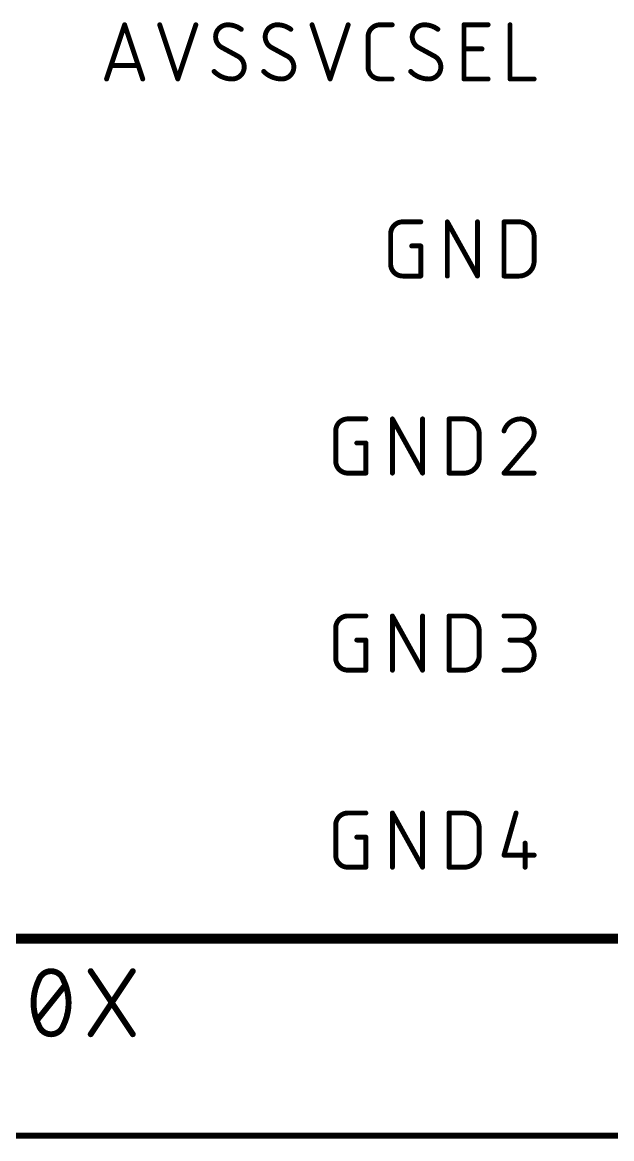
# Model space of a CAD drawing. Extents: x -114 to 51, y -5 to 50.
# Drawn here: x 14.9 to 30.08, y -5.16 to 23.62 of the extents above; entities that cross this region are included whole.
import ezdxf

# ---------------------------------------------------------------- set-up
doc = ezdxf.new("R2010")
doc.units = 0
for name, color, linetype in [('91', 122, 'CONTINUOUS'), ('94', 12, 'CONTINUOUS'), ('95', 251, 'CONTINUOUS'), ('96', 251, 'CONTINUOUS')]:
    doc.layers.add(name, color=color, linetype=linetype)

msp = doc.modelspace()

# ---------------------------------------------------------------- linework, layer by layer
at = {"layer": '91', "const_width": 0.1524}
msp.add_lwpolyline([(-7.62, -5.08), (40.64, -5.08)], dxfattribs=at)
at = {"layer": '94', "const_width": 0.254}
msp.add_lwpolyline([(33.02, 0), (0, 0)], dxfattribs=at)
at = {"layer": '95', "const_width": 0.127}
for points in [[(17.0664, 22.1615), (17.5321, 23.5585)], [(17.5321, 23.5585), (17.9978, 22.1615)], [(18.4353, 23.5585), (18.901, 22.1615)], [(18.901, 22.1615), (19.3666, 23.5585)], [(22.3593, 23.5585), (22.825, 22.1615)], [(22.825, 22.1615), (23.2907, 23.5585)], [(24.1122, 23.5585), (24.4227, 23.5585)], [(26.2725, 22.1615), (26.2725, 23.5585)], [(26.2725, 23.5585), (26.8934, 23.5585)], [(27.4588, 23.5585), (27.4588, 22.1615)], [(23.8018, 22.4719), (23.8018, 23.2481)], [(20.457, 22.7436), (20.0301, 22.9764)], [(21.7346, 22.7436), (21.3077, 22.9764)], [(25.5218, 22.7436), (25.0949, 22.9764)], [(26.2725, 22.9376), (26.7381, 22.9376)], [(17.8814, 22.5108), (17.1829, 22.5108)], [(24.4227, 22.1615), (24.1122, 22.1615)], [(26.8934, 22.1615), (26.2725, 22.1615)], [(27.4588, 22.1615), (28.0797, 22.1615)], [(24.6938, 18.4785), (25.1595, 18.4785)], [(25.8435, 17.0815), (25.8435, 18.4785)], [(25.8435, 18.4785), (26.6196, 17.0815)], [(26.6196, 17.0815), (26.6196, 18.4785)], [(27.3036, 17.0815), (27.3036, 18.4785)], [(27.3036, 18.4785), (27.6916, 18.4785)], [(24.3834, 17.3919), (24.3834, 18.1681)], [(28.0797, 18.0904), (28.0797, 17.4696)], [(24.9266, 17.8576), (25.1595, 17.8576)], [(25.1595, 17.8576), (25.1595, 17.0815)], [(25.1595, 17.0815), (24.6938, 17.0815)], [(27.6916, 17.0815), (27.3036, 17.0815)], [(23.2793, 13.3985), (23.745, 13.3985)], [(24.429, 12.0015), (24.429, 13.3985)], [(24.429, 13.3985), (25.2051, 12.0015)], [(25.2051, 12.0015), (25.2051, 13.3985)], [(25.8891, 12.0015), (25.8891, 13.3985)], [(25.8891, 13.3985), (26.2772, 13.3985)], [(22.9689, 12.3119), (22.9689, 13.0881)], [(26.6652, 13.0104), (26.6652, 12.3896)], [(23.5122, 12.7776), (23.745, 12.7776)], [(23.745, 12.7776), (23.745, 12.0015)], [(27.9633, 12.7776), (27.3036, 12.0015)], [(23.745, 12.0015), (23.2793, 12.0015)], [(26.2772, 12.0015), (25.8891, 12.0015)], [(27.3036, 12.0015), (28.0797, 12.0015)], [(23.2793, 8.3185), (23.745, 8.3185)], [(24.429, 6.9215), (24.429, 8.3185)], [(24.429, 8.3185), (25.2051, 6.9215)], [(25.2051, 6.9215), (25.2051, 8.3185)], [(25.8891, 6.9215), (25.8891, 8.3185)], [(25.8891, 8.3185), (26.2772, 8.3185)], [(27.3036, 8.3185), (27.7693, 8.3185)], [(22.9689, 7.2319), (22.9689, 8.0081)], [(26.6652, 7.9304), (26.6652, 7.3096)], [(23.5122, 7.6976), (23.745, 7.6976)], [(23.745, 7.6976), (23.745, 6.9215)], [(27.7693, 7.6976), (27.4588, 7.6976)], [(23.745, 6.9215), (23.2793, 6.9215)], [(26.2772, 6.9215), (25.8891, 6.9215)], [(27.3036, 6.9215), (27.6916, 6.9215)], [(23.2793, 3.2385), (23.745, 3.2385)], [(24.429, 1.8415), (24.429, 3.2385)], [(24.429, 3.2385), (25.2051, 1.8415)], [(25.2051, 1.8415), (25.2051, 3.2385)], [(25.8891, 1.8415), (25.8891, 3.2385)], [(25.8891, 3.2385), (26.2772, 3.2385)], [(27.614, 3.2385), (27.3036, 2.1519)], [(22.9689, 2.1519), (22.9689, 2.9281)], [(26.6652, 2.8504), (26.6652, 2.2296)], [(23.5122, 2.6176), (23.745, 2.6176)], [(23.745, 2.6176), (23.745, 1.8415)], [(27.8469, 2.4624), (27.8469, 1.8415)], [(27.3036, 2.1519), (28.0797, 2.1519)], [(23.745, 1.8415), (23.2793, 1.8415)], [(26.2772, 1.8415), (25.8891, 1.8415)]]:
    msp.add_lwpolyline(points, dxfattribs=at)
at = {"layer": '95'}
for points, const_width in [([(17.5622, 23.5685, 1), (17.502, 23.5485)], 0.0635), ([(17.5622, 23.5485, 1), (17.502, 23.5685)], 0.0635), ([(18.4654, 23.5685, 1), (18.4052, 23.5485)], 0.0635), ([(19.3967, 23.5485, 1), (19.3365, 23.5685)], 0.0635), ([(20.1854, 23.5585, 0.4142), (19.8749, 23.2481)], 0.127), ([(20.5346, 23.4421, 0.1623), (20.1854, 23.5585)], 0.127), ([(20.1854, 23.5902, 1), (20.1854, 23.5268)], 0.0635), ([(20.1854, 23.5267, 1), (20.1854, 23.5902)], 0.0635), ([(21.463, 23.5585, 0.4142), (21.1525, 23.2481)], 0.127), ([(21.8122, 23.4421, 0.1623), (21.463, 23.5585)], 0.127), ([(21.463, 23.5902, 1), (21.463, 23.5268)], 0.0635), ([(21.463, 23.5267, 1), (21.463, 23.5902)], 0.0635), ([(22.3894, 23.5685, 1), (22.3292, 23.5485)], 0.0635), ([(23.3208, 23.5485, 1), (23.2605, 23.5685)], 0.0635), ([(24.1122, 23.5585, 0.4142), (23.8018, 23.2481)], 0.127), ([(24.1122, 23.5903, 1), (24.1122, 23.5268)], 0.0635), ([(24.1122, 23.5268, 1), (24.1122, 23.5902)], 0.0635), ([(24.4227, 23.5268, 1), (24.4227, 23.5903)], 0.0635), ([(25.2501, 23.5585, 0.4142), (24.9397, 23.2481)], 0.127), ([(25.5994, 23.4421, 0.1623), (25.2501, 23.5585)], 0.127), ([(25.2501, 23.5902, 1), (25.2501, 23.5268)], 0.0635), ([(25.2501, 23.5267, 1), (25.2501, 23.5902)], 0.0635), ([(26.3042, 23.5585, 1), (26.2407, 23.5585)], 0.0635), ([(26.2725, 23.5903, 1), (26.2725, 23.5268)], 0.0635), ([(26.8934, 23.5268, 1), (26.8934, 23.5903)], 0.0635), ([(27.4906, 23.5585, 1), (27.4271, 23.5585)], 0.0635), ([(19.8749, 23.2481, 0.2656), (20.0301, 22.9764)], 0.127), ([(19.9067, 23.2481, 1), (19.8432, 23.2481)], 0.0635), ([(20.5156, 23.4167, 1), (20.5537, 23.4675)], 0.0635), ([(21.1525, 23.2481, 0.2656), (21.3077, 22.9764)], 0.127), ([(21.1843, 23.2481, 1), (21.1208, 23.2481)], 0.0635), ([(21.7932, 23.4167, 1), (21.8313, 23.4675)], 0.0635), ([(23.8335, 23.2481, 1), (23.77, 23.2481)], 0.0635), ([(24.9397, 23.2481, 0.2656), (25.0949, 22.9764)], 0.127), ([(24.9714, 23.2481, 1), (24.9079, 23.2481)], 0.0635), ([(25.5803, 23.4167, 1), (25.6184, 23.4675)], 0.0635), ([(19.8432, 23.2481, 1), (19.9067, 23.2481)], 0.0635), ([(20.0453, 23.0043, 1), (20.0149, 22.9485)], 0.0635), ([(20.014, 22.9491, 1), (20.0463, 23.0038)], 0.0635), ([(21.1208, 23.2481, 1), (21.1843, 23.2481)], 0.0635), ([(21.3229, 23.0043, 1), (21.2925, 22.9485)], 0.0635), ([(21.2916, 22.9491, 1), (21.3239, 23.0038)], 0.0635), ([(23.77, 23.2481, 1), (23.8335, 23.2481)], 0.0635), ([(24.9079, 23.2481, 1), (24.9714, 23.2481)], 0.0635), ([(25.1101, 23.0043, 1), (25.0797, 22.9485)], 0.0635), ([(25.0788, 22.9491, 1), (25.111, 23.0038)], 0.0635), ([(20.6122, 22.4719, 0.2656), (20.457, 22.7436)], 0.127), ([(20.4731, 22.7709, 1), (20.4409, 22.7162)], 0.0635), ([(20.4418, 22.7157, 1), (20.4722, 22.7715)], 0.0635), ([(21.8898, 22.4719, 0.2656), (21.7346, 22.7436)], 0.127), ([(21.7507, 22.7709, 1), (21.7185, 22.7162)], 0.0635), ([(21.7194, 22.7157, 1), (21.7498, 22.7715)], 0.0635), ([(25.5379, 22.7709, 1), (25.5056, 22.7162)], 0.0635), ([(25.677, 22.4719, 0.2656), (25.5218, 22.7436)], 0.127), ([(25.5066, 22.7157, 1), (25.537, 22.7715)], 0.0635), ([(26.2725, 22.9694, 1), (26.2725, 22.9059)], 0.0635), ([(26.7381, 22.9059, 1), (26.7381, 22.9694)], 0.0635), ([(17.1829, 22.5425, 1), (17.1829, 22.479)], 0.0635), ([(17.8814, 22.479, 1), (17.8814, 22.5425)], 0.0635), ([(20.3018, 22.1615, 0.4142), (20.6122, 22.4719)], 0.127), ([(20.644, 22.4719, 1), (20.5805, 22.4719)], 0.0635), ([(20.5805, 22.4719, 1), (20.644, 22.4719)], 0.0635), ([(21.5794, 22.1615, 0.4142), (21.8898, 22.4719)], 0.127), ([(21.9216, 22.4719, 1), (21.8581, 22.4719)], 0.0635), ([(21.8581, 22.4719, 1), (21.9216, 22.4719)], 0.0635), ([(23.8335, 22.4719, 1), (23.77, 22.4719)], 0.0635), ([(23.77, 22.4719, 1), (23.8335, 22.4719)], 0.0635), ([(23.8018, 22.4719, 0.4142), (24.1122, 22.1615)], 0.127), ([(25.3665, 22.1615, 0.4142), (25.677, 22.4719)], 0.127), ([(25.7087, 22.4719, 1), (25.6452, 22.4719)], 0.0635), ([(25.6452, 22.4719, 1), (25.7087, 22.4719)], 0.0635), ([(17.0363, 22.1715, 1), (17.0966, 22.1515)], 0.0635), ([(17.9676, 22.1515, 1), (18.0279, 22.1715)], 0.0635), ([(18.8708, 22.1715, 1), (18.9311, 22.1515)], 0.0635), ([(18.8708, 22.1515, 1), (18.9311, 22.1715)], 0.0635), ([(19.8361, 22.3555, 0.2), (20.3018, 22.1615)], 0.127), ([(19.8587, 22.3779, 1), (19.8136, 22.3332)], 0.0635), ([(20.3018, 22.1932, 1), (20.3018, 22.1298)], 0.0635), ([(20.3018, 22.1298, 1), (20.3018, 22.1932)], 0.0635), ([(21.1137, 22.3555, 0.2), (21.5794, 22.1615)], 0.127), ([(21.1363, 22.3779, 1), (21.0912, 22.3332)], 0.0635), ([(21.5794, 22.1932, 1), (21.5794, 22.1298)], 0.0635), ([(21.5794, 22.1298, 1), (21.5794, 22.1932)], 0.0635), ([(22.7949, 22.1715, 1), (22.8551, 22.1515)], 0.0635), ([(22.7949, 22.1515, 1), (22.8551, 22.1715)], 0.0635), ([(24.1122, 22.1932, 1), (24.1122, 22.1298)], 0.0635), ([(24.1122, 22.1298, 1), (24.1122, 22.1932)], 0.0635), ([(24.4227, 22.1298, 1), (24.4227, 22.1932)], 0.0635), ([(24.9009, 22.3555, 0.2), (25.3665, 22.1615)], 0.127), ([(24.9234, 22.3779, 1), (24.8783, 22.3332)], 0.0635), ([(25.3665, 22.1932, 1), (25.3665, 22.1298)], 0.0635), ([(25.3665, 22.1298, 1), (25.3665, 22.1932)], 0.0635), ([(26.2407, 22.1615, 1), (26.3042, 22.1615)], 0.0635), ([(26.2725, 22.1932, 1), (26.2725, 22.1298)], 0.0635), ([(26.8934, 22.1298, 1), (26.8934, 22.1932)], 0.0635), ([(27.4271, 22.1615, 1), (27.4906, 22.1615)], 0.0635), ([(27.4588, 22.1932, 1), (27.4588, 22.1298)], 0.0635), ([(28.0797, 22.1298, 1), (28.0797, 22.1932)], 0.0635), ([(24.6938, 18.4785, 0.4142), (24.3834, 18.1681)], 0.127), ([(24.6938, 18.5102, 1), (24.6938, 18.4468)], 0.0635), ([(24.6938, 18.4468, 1), (24.6938, 18.5102)], 0.0635), ([(25.1595, 18.4468, 1), (25.1595, 18.5102)], 0.0635), ([(25.8752, 18.4785, 1), (25.8117, 18.4785)], 0.0635), ([(25.8712, 18.4939, 1), (25.8157, 18.4631)], 0.0635), ([(26.6513, 18.4785, 1), (26.5878, 18.4785)], 0.0635), ([(27.3353, 18.4785, 1), (27.2718, 18.4785)], 0.0635), ([(27.3036, 18.5102, 1), (27.3036, 18.4468)], 0.0635), ([(28.0797, 18.0904, 0.4142), (27.6916, 18.4785)], 0.127), ([(27.6916, 18.5102, 1), (27.6916, 18.4468)], 0.0635), ([(27.6916, 18.4468, 1), (27.6916, 18.5102)], 0.0635), ([(24.4151, 18.1681, 1), (24.3516, 18.1681)], 0.0635), ([(24.3516, 18.1681, 1), (24.4151, 18.1681)], 0.0635), ([(28.1115, 18.0904, 1), (28.048, 18.0904)], 0.0635), ([(24.9266, 17.8894, 1), (24.9266, 17.8259)], 0.0635), ([(25.1912, 17.8576, 1), (25.1277, 17.8576)], 0.0635), ([(25.1595, 17.8259, 1), (25.1595, 17.8894)], 0.0635), ([(28.048, 18.0904, 1), (28.1115, 18.0904)], 0.0635), ([(24.3834, 17.3919, 0.4142), (24.6938, 17.0815)], 0.127), ([(24.4151, 17.3919, 1), (24.3516, 17.3919)], 0.0635), ([(24.3516, 17.3919, 1), (24.4151, 17.3919)], 0.0635), ([(27.6916, 17.0815, 0.4142), (28.0797, 17.4696)], 0.127), ([(28.1115, 17.4696, 1), (28.048, 17.4696)], 0.0635), ([(28.048, 17.4696, 1), (28.1115, 17.4696)], 0.0635), ([(24.6938, 17.1133, 1), (24.6938, 17.0498)], 0.0635), ([(24.6938, 17.0498, 1), (24.6938, 17.1133)], 0.0635), ([(25.1277, 17.0815, 1), (25.1912, 17.0815)], 0.0635), ([(25.1595, 17.0498, 1), (25.1595, 17.1133)], 0.0635), ([(25.8117, 17.0815, 1), (25.8752, 17.0815)], 0.0635), ([(26.5878, 17.0815, 1), (26.6513, 17.0815)], 0.0635), ([(26.5918, 17.0661, 1), (26.6473, 17.0969)], 0.0635), ([(27.3036, 17.1133, 1), (27.3036, 17.0498)], 0.0635), ([(27.2718, 17.0815, 1), (27.3353, 17.0815)], 0.0635), ([(27.6916, 17.1132, 1), (27.6916, 17.0498)], 0.0635), ([(27.6916, 17.0498, 1), (27.6916, 17.1133)], 0.0635), ([(23.2793, 13.3985, 0.4142), (22.9689, 13.0881)], 0.127), ([(23.2793, 13.4303, 1), (23.2793, 13.3667)], 0.0635), ([(23.2793, 13.3668, 1), (23.2793, 13.4302)], 0.0635), ([(23.745, 13.3667, 1), (23.745, 13.4303)], 0.0635), ([(24.4568, 13.4139, 1), (24.4012, 13.3831)], 0.0635), ([(24.4608, 13.3985, 1), (24.3973, 13.3985)], 0.0635), ([(25.2369, 13.3985, 1), (25.1734, 13.3985)], 0.0635), ([(25.8891, 13.4303, 1), (25.8891, 13.3667)], 0.0635), ([(25.9209, 13.3985, 1), (25.8574, 13.3985)], 0.0635), ([(26.2772, 13.4303, 1), (26.2772, 13.3667)], 0.0635), ([(26.6652, 13.0104, 0.4142), (26.2772, 13.3985)], 0.127), ([(26.2772, 13.3667, 1), (26.2772, 13.4303)], 0.0635), ([(27.7305, 13.3985, 0.3252), (27.3036, 13.0881)], 0.127), ([(27.7305, 13.4303, 1), (27.7305, 13.3667)], 0.0635), ([(28.0797, 13.0493, 0.4142), (27.7305, 13.3985)], 0.127), ([(27.7305, 13.3668, 1), (27.7304, 13.4302)], 0.0635), ([(23.0006, 13.0881, 1), (22.9371, 13.0881)], 0.0635), ([(22.9371, 13.0881, 1), (23.0006, 13.0881)], 0.0635), ([(26.697, 13.0104, 1), (26.6335, 13.0104)], 0.0635), ([(26.6335, 13.0104, 1), (26.697, 13.0104)], 0.0635), ([(27.2734, 13.0978, 1), (27.3338, 13.0783)], 0.0635), ([(27.9633, 12.7776, 0.2053), (28.0797, 13.0493)], 0.127), ([(28.1114, 13.0492, 1), (28.048, 13.0493)], 0.0635), ([(28.048, 13.0493, 1), (28.1115, 13.0493)], 0.0635), ([(23.5122, 12.8094, 1), (23.5122, 12.7459)], 0.0635), ([(23.7767, 12.7776, 1), (23.7133, 12.7776)], 0.0635), ([(23.745, 12.7459, 1), (23.745, 12.8094)], 0.0635), ([(27.9414, 12.8006, 1), (27.9852, 12.7546)], 0.0635), ([(27.9875, 12.757, 1), (27.9391, 12.7982)], 0.0635), ([(22.9689, 12.3119, 0.4142), (23.2793, 12.0015)], 0.127), ([(23.0006, 12.3119, 1), (22.9371, 12.3119)], 0.0635), ([(26.2772, 12.0015, 0.4142), (26.6652, 12.3896)], 0.127), ([(26.697, 12.3896, 1), (26.6335, 12.3896)], 0.0635), ([(26.6335, 12.3896, 1), (26.697, 12.3896)], 0.0635), ([(22.9371, 12.3119, 1), (23.0006, 12.3119)], 0.0635), ([(23.2793, 12.0333, 1), (23.2793, 11.9697)], 0.0635), ([(23.2793, 11.9697, 1), (23.2793, 12.0333)], 0.0635), ([(23.7133, 12.0015, 1), (23.7767, 12.0015)], 0.0635), ([(23.745, 11.9697, 1), (23.745, 12.0333)], 0.0635), ([(24.3973, 12.0015, 1), (24.4608, 12.0015)], 0.0635), ([(25.1734, 12.0015, 1), (25.2369, 12.0015)], 0.0635), ([(25.1774, 11.9861, 1), (25.2329, 12.0169)], 0.0635), ([(25.8891, 12.0333, 1), (25.8891, 11.9697)], 0.0635), ([(25.8574, 12.0015, 1), (25.9209, 12.0015)], 0.0635), ([(26.2772, 12.0332, 1), (26.2772, 11.9698)], 0.0635), ([(26.2772, 11.9697, 1), (26.2772, 12.0333)], 0.0635), ([(27.3036, 12.0333, 1), (27.3036, 11.9697)], 0.0635), ([(27.2794, 12.0221, 1), (27.3278, 11.9809)], 0.0635), ([(28.0797, 11.9697, 1), (28.0797, 12.0333)], 0.0635), ([(23.2793, 8.3185, 0.4142), (22.9689, 8.0081)], 0.127), ([(23.2793, 8.3503, 1), (23.2793, 8.2867)], 0.0635), ([(23.2793, 8.2868, 1), (23.2793, 8.3502)], 0.0635), ([(23.745, 8.2867, 1), (23.745, 8.3503)], 0.0635), ([(24.4568, 8.3339, 1), (24.4012, 8.3031)], 0.0635), ([(24.4608, 8.3185, 1), (24.3973, 8.3185)], 0.0635), ([(25.2369, 8.3185, 1), (25.1734, 8.3185)], 0.0635), ([(25.8891, 8.3503, 1), (25.8891, 8.2867)], 0.0635), ([(25.9209, 8.3185, 1), (25.8574, 8.3185)], 0.0635), ([(26.2772, 8.3503, 1), (26.2772, 8.2867)], 0.0635), ([(26.6652, 7.9304, 0.4142), (26.2772, 8.3185)], 0.127), ([(26.2772, 8.2867, 1), (26.2772, 8.3503)], 0.0635), ([(27.3036, 8.3503, 1), (27.3036, 8.2867)], 0.0635), ([(27.7693, 8.3503, 1), (27.7693, 8.2867)], 0.0635), ([(27.7693, 7.6976, 1), (27.7693, 8.3185)], 0.127), ([(27.7693, 8.2867, 1), (27.7693, 8.3503)], 0.0635), ([(23.0006, 8.0081, 1), (22.9371, 8.0081)], 0.0635), ([(22.9371, 8.0081, 1), (23.0006, 8.0081)], 0.0635), ([(26.697, 7.9304, 1), (26.6335, 7.9304)], 0.0635), ([(26.6335, 7.9304, 1), (26.697, 7.9304)], 0.0635), ([(23.5122, 7.7294, 1), (23.5122, 7.6659)], 0.0635), ([(23.7767, 7.6976, 1), (23.7133, 7.6976)], 0.0635), ([(23.745, 7.6659, 1), (23.745, 7.7294)], 0.0635), ([(27.4588, 7.7294, 1), (27.4588, 7.6659)], 0.0635), ([(27.6916, 6.9215, 1), (27.6916, 7.6976)], 0.127), ([(27.6916, 7.7294, 1), (27.6916, 7.6659)], 0.0635), ([(27.7693, 7.7294, 1), (27.7693, 7.6659)], 0.0635), ([(27.7693, 7.6659, 1), (27.7693, 7.7294)], 0.0635), ([(22.9689, 7.2319, 0.4142), (23.2793, 6.9215)], 0.127), ([(23.0006, 7.2319, 1), (22.9371, 7.2319)], 0.0635), ([(22.9371, 7.2319, 1), (23.0006, 7.2319)], 0.0635), ([(26.2772, 6.9215, 0.4142), (26.6652, 7.3096)], 0.127), ([(26.697, 7.3096, 1), (26.6335, 7.3096)], 0.0635), ([(26.6335, 7.3096, 1), (26.697, 7.3096)], 0.0635), ([(23.2793, 6.9532, 1), (23.2793, 6.8898)], 0.0635), ([(23.2793, 6.8898, 1), (23.2793, 6.9532)], 0.0635), ([(23.7133, 6.9215, 1), (23.7767, 6.9215)], 0.0635), ([(23.745, 6.8898, 1), (23.745, 6.9532)], 0.0635), ([(24.3973, 6.9215, 1), (24.4608, 6.9215)], 0.0635), ([(25.1734, 6.9215, 1), (25.2369, 6.9215)], 0.0635), ([(25.1774, 6.9061, 1), (25.2329, 6.9369)], 0.0635), ([(25.8891, 6.9532, 1), (25.8891, 6.8898)], 0.0635), ([(25.8574, 6.9215, 1), (25.9209, 6.9215)], 0.0635), ([(26.2772, 6.9532, 1), (26.2772, 6.8898)], 0.0635), ([(26.2772, 6.8898, 1), (26.2772, 6.9532)], 0.0635), ([(27.3036, 6.9532, 1), (27.3036, 6.8898)], 0.0635), ([(27.6916, 6.9532, 1), (27.6916, 6.8898)], 0.0635), ([(27.6916, 6.8898, 1), (27.6916, 6.9532)], 0.0635), ([(23.2793, 3.2385, 0.4142), (22.9689, 2.9281)], 0.127), ([(23.2793, 3.2703, 1), (23.2793, 3.2067)], 0.0635), ([(23.2793, 3.2068, 1), (23.2793, 3.2702)], 0.0635), ([(23.745, 3.2067, 1), (23.745, 3.2703)], 0.0635), ([(24.4568, 3.2539, 1), (24.4012, 3.2231)], 0.0635), ([(24.4608, 3.2385, 1), (24.3973, 3.2385)], 0.0635), ([(25.2369, 3.2385, 1), (25.1734, 3.2385)], 0.0635), ([(25.8891, 3.2703, 1), (25.8891, 3.2067)], 0.0635), ([(25.9209, 3.2385, 1), (25.8574, 3.2385)], 0.0635), ([(26.2772, 3.2703, 1), (26.2772, 3.2067)], 0.0635), ([(26.6652, 2.8504, 0.4142), (26.2772, 3.2385)], 0.127), ([(26.2772, 3.2067, 1), (26.2772, 3.2703)], 0.0635), ([(27.6446, 3.2298, 1), (27.5835, 3.2472)], 0.0635), ([(23.0006, 2.9281, 1), (22.9371, 2.9281)], 0.0635), ([(22.9371, 2.9281, 1), (23.0006, 2.9281)], 0.0635), ([(26.697, 2.8504, 1), (26.6335, 2.8504)], 0.0635), ([(26.6335, 2.8504, 1), (26.697, 2.8504)], 0.0635), ([(23.5122, 2.6494, 1), (23.5122, 2.5859)], 0.0635), ([(23.7767, 2.6176, 1), (23.7133, 2.6176)], 0.0635), ([(23.745, 2.5859, 1), (23.745, 2.6494)], 0.0635), ([(27.8786, 2.4624, 1), (27.8151, 2.4624)], 0.0635), ([(22.9689, 2.1519, 0.4142), (23.2793, 1.8415)], 0.127), ([(23.0006, 2.1519, 1), (22.9371, 2.1519)], 0.0635), ([(22.9371, 2.1519, 1), (23.0006, 2.1519)], 0.0635), ([(26.2772, 1.8415, 0.4142), (26.6652, 2.2296)], 0.127), ([(26.697, 2.2296, 1), (26.6335, 2.2296)], 0.0635), ([(26.6335, 2.2296, 1), (26.697, 2.2296)], 0.0635), ([(27.3036, 2.1837, 1), (27.3036, 2.1202)], 0.0635), ([(27.2731, 2.1607, 1), (27.3341, 2.1432)], 0.0635), ([(28.0797, 2.1202, 1), (28.0797, 2.1837)], 0.0635), ([(23.2793, 1.8733, 1), (23.2793, 1.8098)], 0.0635), ([(23.2793, 1.8098, 1), (23.2793, 1.8733)], 0.0635), ([(23.7133, 1.8415, 1), (23.7767, 1.8415)], 0.0635), ([(23.745, 1.8098, 1), (23.745, 1.8733)], 0.0635), ([(24.3973, 1.8415, 1), (24.4608, 1.8415)], 0.0635), ([(25.1734, 1.8415, 1), (25.2369, 1.8415)], 0.0635), ([(25.1774, 1.8261, 1), (25.2329, 1.8569)], 0.0635), ([(25.8891, 1.8733, 1), (25.8891, 1.8098)], 0.0635), ([(25.8574, 1.8415, 1), (25.9209, 1.8415)], 0.0635), ([(26.2772, 1.8732, 1), (26.2772, 1.8098)], 0.0635), ([(26.2772, 1.8098, 1), (26.2772, 1.8733)], 0.0635), ([(27.8151, 1.8415, 1), (27.8786, 1.8415)], 0.0635)]:
    msp.add_lwpolyline(points, format="xyb", dxfattribs=dict(at, const_width=const_width))
at = {"layer": '96'}
for points, const_width in [([(15.6368, -0.8382, 0.3205), (15.3208, -1.064)], 0.1524), ([(15.9529, -1.064, 0.3205), (15.6368, -0.8382)], 0.1524), ([(15.6368, -0.8001, 1), (15.6368, -0.8763)], 0.0762), ([(15.6368, -0.8763, 1), (15.6368, -0.8001)], 0.0762), ([(16.6898, -0.8171, 1), (16.6264, -0.8593)], 0.0762), ([(17.7735, -0.8593, 1), (17.7101, -0.8171)], 0.0762), ([(15.3208, -1.064, 0.1139), (15.1853, -1.651)], 0.1524), ([(15.2847, -1.0516, 1), (15.3568, -1.0763)], 0.0762), ([(15.355, -1.0807, 1), (15.2865, -1.0473)], 0.0762), ([(16.0884, -1.651, 0.1139), (15.9529, -1.064)], 0.1524), ([(15.9872, -1.0473, 1), (15.9187, -1.0807)], 0.0762), ([(15.9169, -1.0763, 1), (15.989, -1.0516)], 0.0762), ([(16.0278, -1.2232, 1), (15.9683, -1.1756)], 0.0762), ([(15.1853, -1.651, 0.1139), (15.3208, -2.238)], 0.1524), ([(15.2234, -1.651, 1), (15.1472, -1.651)], 0.0762), ([(15.1472, -1.651, 1), (15.2234, -1.651)], 0.0762), ([(15.9529, -2.238, 0.1139), (16.0884, -1.651)], 0.1524), ([(16.1265, -1.651, 1), (16.0503, -1.651)], 0.0762), ([(16.0503, -1.651, 1), (16.1265, -1.651)], 0.0762), ([(15.2458, -2.0788, 1), (15.3054, -2.1264)], 0.0762), ([(15.3568, -2.2257, 1), (15.2847, -2.2504)], 0.0762), ([(15.3208, -2.238, 0.3205), (15.6368, -2.4638)], 0.1524), ([(15.2865, -2.2547, 1), (15.355, -2.2213)], 0.0762), ([(15.6368, -2.4638, 0.3205), (15.9529, -2.238)], 0.1524), ([(15.9187, -2.2213, 1), (15.9872, -2.2547)], 0.0762), ([(15.989, -2.2504, 1), (15.9169, -2.2257)], 0.0762), ([(15.6368, -2.4257, 1), (15.6368, -2.5019)], 0.0762), ([(15.6368, -2.5019, 1), (15.6368, -2.4257)], 0.0762), ([(16.6264, -2.4427, 1), (16.6898, -2.4849)], 0.0762), ([(17.7101, -2.4849, 1), (17.7735, -2.4427)], 0.0762)]:
    msp.add_lwpolyline(points, format="xyb", dxfattribs=dict(at, const_width=const_width))
at = {"layer": '96', "const_width": 0.1524}
for points in [[(16.6581, -2.4638), (17.7418, -0.8382)], [(16.6581, -0.8382), (17.7418, -2.4638)], [(15.2756, -2.1026), (15.9981, -1.1994)]]:
    msp.add_lwpolyline(points, dxfattribs=at)

doc.saveas('drawing.dxf')
